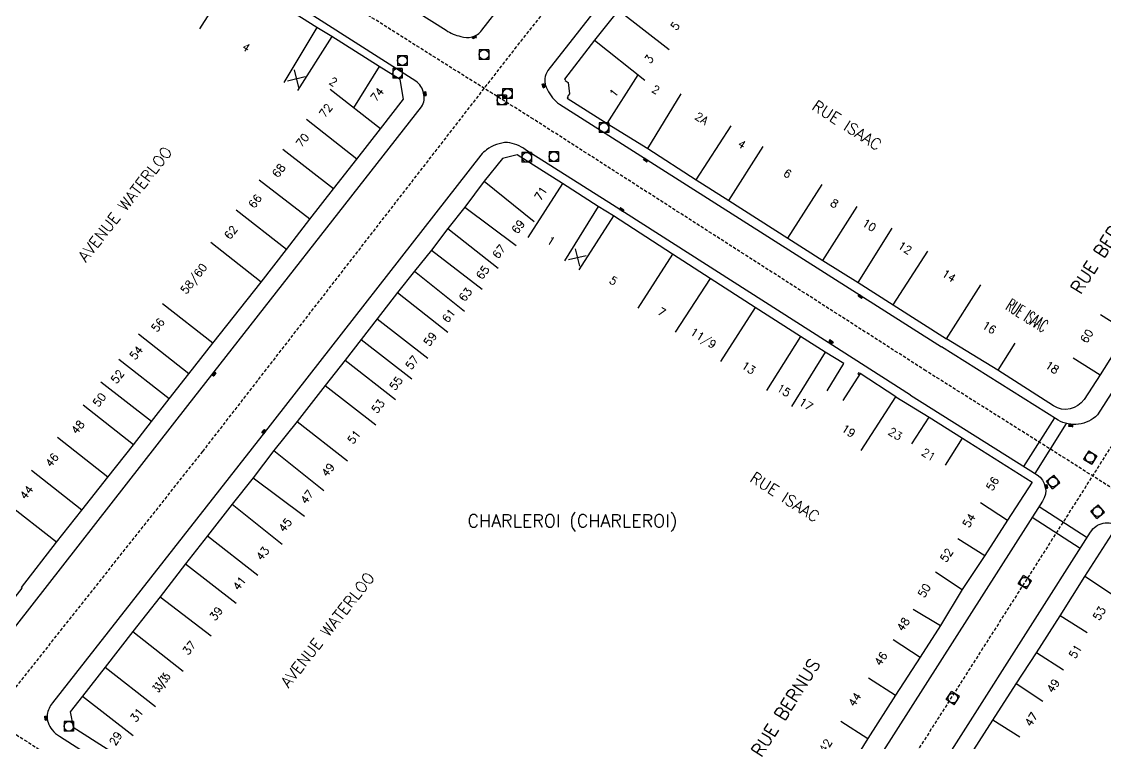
# Model space of a CAD drawing. Header units: millimetres. Extents: x 155000 to 156001, y 122000 to 123001.
# Drawn here: x 155646.4 to 155815.6, y 122702 to 122814.7 of the extents above; entities that cross this region are included whole.
import ezdxf
from ezdxf.enums import TextEntityAlignment as Align

# ---------------------------------------------------------------- set-up
doc = ezdxf.new("R2010")
doc.units = ezdxf.units.MM
doc.linetypes.add('DASHED', pattern=[0.75, 0.5, -0.25])
doc.layers.get('0').update_dxf_attribs({"linetype": 'CONTINUOUS'})
for name, color, linetype in [('W0001', 6, 'DASHED'), ('W0008', 7, 'CONTINUOUS'), ('W0100', 7, 'CONTINUOUS'), ('W0112', 1, 'DASHED'), ('W0334', 7, 'CONTINUOUS'), ('W0400', 7, 'CONTINUOUS'), ('W0420', 7, 'CONTINUOUS'), ('W0980', 7, 'CONTINUOUS'), ('W0989', 7, 'CONTINUOUS'), ('W0991', 7, 'CONTINUOUS'), ('W1102', 7, 'CONTINUOUS')]:
    doc.layers.add(name, color=color, linetype=linetype)
doc.styles.get("Standard").update_dxf_attribs({"font": 'romans.shx', "width": 0.85})

# ---------------------------------------------------------------- blocks, each defined once
blk = doc.blocks.new('T420')
for p, q in [((0.75, 0.75), (-0.75, 0.75)), ((-0.75, 0.75), (-0.75, -0.75)), ((0.75, 0.75), (0.75, -0.75)), ((0.75, -0.75), (-0.75, -0.75))]:
    blk.add_line(p, q)
blk.add_ellipse((0, 0), major_axis=(-0.53, 0.53), ratio=1, start_param=3.926991, end_param=10.210176)
blk = doc.blocks.new('T400')
for p, q in [((-0.15, 0.3), (0.15, 0.3)), ((-0.15, -0.25), (-0.15, 0.3)), ((-0.15, 0.15), (0.15, 0.15)), ((-0.15, 0), (0.15, 0)), ((0.15, 0.3), (0.15, -0.25)), ((-0.15, -0.15), (0.15, -0.15)), ((-0.15, -0.25), (-0.15, -0.3)), ((-0.15, -0.3), (0.15, -0.3)), ((0.15, -0.3), (0.15, -0.25))]:
    blk.add_line(p, q)
blk = doc.blocks.new('t991o')
at = {"color": 0, "linetype": 'Continuous'}
for p, q in [((-1, 1), (1, -1)), ((-1, -1), (1, 1))]:
    blk.add_line(p, q, dxfattribs=at)

msp = doc.modelspace()

# ---------------------------------------------------------------- linework, layer by layer
at = {"layer": 'W0001'}
for points in [[(155787.55, 122760.18), (155726.25, 122799.5), (155710.35, 122809.47), (155654.23, 122844.98), (155640.51, 122854.33), (155578.5, 122893.23), (155560.43, 122905.49)], [(155491.68, 122551.03), (155514.06, 122574.71), (155535.31, 122597.48), (155539.55, 122602.41), (155546.49, 122607.92), (155551.6, 122614.46), (155557.84, 122621.7), (155567.75, 122632.53), (155570.2, 122634.36), (155580.32, 122640.08), (155594.72, 122655.29), (155602.08, 122666.93), (155608.82, 122673.98), (155620.98, 122686.94), (155638.46, 122701.95), (155674.63, 122747.59), (155723.37, 122810.48), (155769.45, 122868.67), (155794.69, 122901.14)], [(155518.68, 122784.63), (155597.55, 122734.16), (155649.87, 122700.55), (155720.44, 122655.22)]]:
    msp.add_lwpolyline(points, dxfattribs=at)
at = {"layer": 'W0001', "flags": 128}
for points in [[(155839.14, 122783.95), (155818.44, 122751.49), (155809.5, 122737.4), (155780.01, 122691.09), (155749.93, 122643.95), (155743.21, 122633.36), (155715.08, 122588.94), (155684.67, 122540.96), (155669.02, 122516.36), (155651.47, 122488.65), (155633.07, 122459.69), (155610.63, 122424.32), (155599.82, 122407.28), (155592.53, 122395.96), (155558.45, 122342.52), (155525.95, 122291.26), (155518.19, 122279.34), (155496.47, 122245.48), (155488.97, 122233.57), (155469.98, 122204.01)], [(155854.24, 122717.89), (155820.89, 122739.13), (155806.55, 122748.22), (155787.55, 122760.18)]]:
    msp.add_lwpolyline(points, dxfattribs=at)
at = {"layer": 'W0008', "flags": 128}
for points in [[(155713.67, 122914.75, 0.1242), (155710.13, 122916.13, 0.1349), (155707.68, 122915.47, 0.095), (155705.96, 122913.98), (155677.61, 122878.51), (155657.83, 122853.8, 0.098), (155656.66, 122851.54, 0.1926), (155657.06, 122849.01, 0.0741), (155658.14, 122847.89), (155666.63, 122842.48), (155686.21, 122830.07), (155712.62, 122813.38, 0.0824), (155714.91, 122812.42, 0.1198), (155716.67, 122812.34, 0.1634), (155718.21, 122813.38), (155721.38, 122817.46), (155735.13, 122834.98), (155763.3, 122870.82, 0.2126), (155763.73, 122873.28, 0.1769), (155762.26, 122875.73), (155751.07, 122884.68), (155722.14, 122907.9)], [(155652.54, 122840.82, 0.1214), (155649.8, 122841.9, 0.1067), (155648.58, 122841.7, 0.0539), (155647.65, 122841.15), (155625.3, 122813.27), (155597.92, 122779.22), (155578.37, 122754.87, 0.2153), (155577.87, 122752.83, 0.1566), (155579.33, 122750.96), (155603.07, 122735.8), (155636.15, 122714.65, 0.1339), (155638.43, 122713.9, 0.0834), (155640.74, 122714.37), (155672.32, 122754.78), (155708.79, 122801.43, 0.2202), (155709.1, 122803.56, 0.1958), (155707.9, 122805.44), (155678.91, 122823.97), (155660.23, 122835.9)]]:
    msp.add_lwpolyline(points, format="xyb", close=True, dxfattribs=at)
for points in [[(155831.48, 122819.74), (155817.12, 122831.11), (155777.35, 122863.5, 0.1128), (155775.62, 122864.42, 0.1774), (155773.53, 122864.18, 0.1055), (155772.69, 122863.48), (155752.07, 122837.18), (155728.51, 122807.09, 0.0914), (155728.02, 122805.83, 0.1402), (155728.45, 122804.11, 0.1376), (155730.34, 122801.84), (155745.17, 122792.41), (155789.95, 122763.95)], [(155785.16, 122756.41), (155771.7, 122765), (155738.61, 122786.1), (155725.02, 122794.73, 0.124), (155722.21, 122795.86, 0.1638), (155718.95, 122794.69, 0.0746), (155718.06, 122793.9), (155683.88, 122750.03), (155651.16, 122708.3, 0.1111), (155650.32, 122706.51, 0.1952), (155651.13, 122704.1, 0.0826), (155652.25, 122703.11), (155691.5, 122677.99), (155722.41, 122658.24)]]:
    msp.add_lwpolyline(points, format="xyb", dxfattribs=at)
at = {"layer": 'W0008'}
for points in [[(155835.38, 122786.35), (155822.01, 122765.35), (155814.32, 122753.3, -0.342934), (155808.17, 122752.5), (155789.95, 122763.95)], [(155785.16, 122756.41), (155804.93, 122743.95, -0.408388), (155805.75, 122739.82), (155775.99, 122693.11), (155746.18, 122646.38, -0.428517), (155741.99, 122645.72), (155730, 122653.41), (155722.41, 122658.24)], [(155859.22, 122675.98), (155845.09, 122653.87), (155830.05, 122630.28), (155812.71, 122603.03, -0.427744), (155808.8, 122602.6), (155776.36, 122623.54), (155754.62, 122637.72, -0.384475), (155753.67, 122641.51), (155784.02, 122689.07), (155813.25, 122734.98, -0.443312), (155817.56, 122735.87), (155839.91, 122721.57), (155851.7, 122714.04)]]:
    msp.add_lwpolyline(points, format="xyb", dxfattribs=at)
at = {"layer": 'W0100', "flags": 128}
for points in [[(155641.48, 122719.94), (155646.45, 122726.24), (155646.32, 122726.36), (155651.82, 122733.44), (155655.76, 122738.44), (155659.8, 122743.59), (155663.8, 122748.64), (155666.62, 122752.28), (155669.39, 122755.81), (155672.46, 122759.71), (155676.21, 122764.5), (155683.73, 122774.03), (155687.71, 122779.13), (155691.37, 122783.9), (155695.05, 122788.63), (155698.7, 122793.26), (155702.39, 122798), (155705.99, 122802.61), (155705.45, 122805.68), (155702.18, 122807.72), (155694.77, 122812.43), (155692.42, 122813.82), (155679.47, 122822.03)], [(155739.54, 122816.52), (155735.82, 122811.85), (155731.09, 122805.76), (155731.27, 122805.62), (155731.22, 122805.54), (155731.66, 122805.21), (155731.87, 122803.47), (155731.57, 122803.02), (155731.65, 122802.95), (155731.55, 122802.76), (155737.75, 122798.82), (155744.13, 122794.92), (155751.68, 122790.04), (155756.75, 122786.79), (155765.98, 122780.89), (155771.46, 122777.43), (155776.95, 122774), (155782.42, 122770.48), (155790.74, 122765.2)], [(155772.11, 122757.05), (155774.74, 122761.31), (155771.82, 122763.11), (155767.98, 122765.54), (155760.88, 122770.08), (155753.83, 122774.62), (155747.98, 122778.4), (155738.78, 122784.38), (155736.38, 122785.86), (155730.81, 122789.44), (155723.74, 122793.91), (155721.42, 122793.34), (155718.58, 122789.81), (155715.56, 122785.77), (155712.9, 122782.42), (155710.32, 122779.06), (155707.68, 122775.75), (155705.05, 122772.42), (155701.85, 122768.31), (155699.35, 122765.07), (155696.86, 122761.88), (155693.75, 122757.89), (155689.36, 122752.28), (155685.74, 122747.74), (155682.52, 122743.49), (155679.21, 122739.35), (155675.35, 122734.4), (155671.95, 122730.02), (155668, 122724.88), (155663.72, 122719.47), (155659.38, 122713.9), (155655.86, 122709.36), (155653.92, 122706.94), (155654.4, 122704.54), (155665.59, 122697.41)], [(155782.85, 122756.14), (155777.27, 122759.75), (155774.56, 122755.54)]]:
    msp.add_lwpolyline(points, dxfattribs=at)
at = {"layer": 'W0100'}
msp.add_lwpolyline([(155832.79, 122788), (155827.94, 122780.41), (155822.69, 122772.14), (155819.03, 122766.33), (155814.74, 122759.55), (155812.25, 122755.72, -0.401725), (155807.44, 122754.7), (155798.75, 122760.27), (155790.74, 122765.2)], format="xyb", dxfattribs=at)
for points in [[(155782.85, 122756.14), (155788.05, 122752.97), (155793.26, 122749.67), (155804.11, 122742.79), (155800.26, 122736.88), (155796.72, 122731.33), (155793.21, 122726.02), (155789.84, 122720.38), (155786.62, 122715.48), (155782.79, 122709.51), (155778.47, 122702.77), (155773.73, 122695.12), (155767.23, 122685.05), (155763.42, 122679.03), (155760.33, 122674.02), (155756.93, 122668.94), (155753.72, 122663.89), (155750.51, 122658.8), (155747.35, 122653.7), (155743.44, 122647.58), (155735.47, 122652.85), (155731.69, 122655.35), (155734.31, 122659.42)], [(155794.55, 122700.24), (155798.01, 122705.63), (155801.62, 122711.31), (155804.81, 122716.11), (155808.48, 122721.94), (155812.33, 122728.04), (155816.59, 122734.63), (155821.04, 122731.83), (155825.79, 122728.86), (155830.14, 122726), (155834.9, 122723.03), (155839.8, 122719.91), (155845.32, 122716.28), (155850.93, 122712.73)]]:
    msp.add_lwpolyline(points, dxfattribs=at)
at = {"layer": 'W0112'}
msp.add_lwpolyline([(155777.27, 122759.75), (155777.02, 122759.9), (155776.89, 122759.68), (155777.13, 122759.54)], dxfattribs=at)
at = {"layer": 'W0334'}
for points in [[(155802.85, 122745.26), (155807.65, 122752.83)], [(155804.58, 122744.17), (155809.48, 122751.96)]]:
    msp.add_lwpolyline(points, dxfattribs=at)
at = {"layer": 'W0334', "flags": 128}
for points in [[(155805.22, 122738.98), (155812.72, 122734.14)], [(155811.64, 122732.44), (155804.12, 122737.26)]]:
    msp.add_lwpolyline(points, dxfattribs=at)
at = {"layer": 'W1102'}
for p, q in [((155679.47, 122822.03), (155674.12, 122813.59)), ((155739.54, 122816.52), (155747.43, 122810.37)), ((155692.42, 122813.82), (155687.31, 122805.23)), ((155694.77, 122812.43), (155689.41, 122803.98)), ((155735.82, 122811.85), (155743.64, 122805.62)), ((155702.18, 122807.72), (155698.16, 122801.29)), ((155737.75, 122798.82), (155742.6, 122806.45)), ((155702.39, 122798), (155694.5, 122804.14)), ((155744.13, 122794.92), (155749.34, 122803.46)), ((155698.7, 122793.26), (155690.85, 122799.46)), ((155751.68, 122790.04), (155757.11, 122798.44)), ((155756.75, 122786.79), (155762.15, 122795.21)), ((155695.05, 122788.63), (155687.15, 122794.77)), ((155691.37, 122783.9), (155683.44, 122789.98)), ((155718.58, 122789.81), (155726.38, 122783.54)), ((155730.81, 122789.44), (155725.41, 122781.03)), ((155765.98, 122780.89), (155771.36, 122789.32)), ((155687.71, 122779.13), (155679.84, 122785.29)), ((155715.56, 122785.77), (155723.57, 122779.78)), ((155736.38, 122785.86), (155731.12, 122777.36)), ((155771.46, 122777.43), (155776.8, 122785.88)), ((155738.78, 122784.38), (155733.34, 122775.99)), ((155712.9, 122782.42), (155720.74, 122776.21)), ((155776.95, 122774), (155782.25, 122782.48)), ((155683.73, 122774.03), (155675.88, 122780.22)), ((155710.32, 122779.06), (155718.24, 122772.96)), ((155747.98, 122778.4), (155742.55, 122770)), ((155782.42, 122770.48), (155787.83, 122778.9)), ((155707.68, 122775.75), (155715.5, 122769.52)), ((155753.83, 122774.62), (155748.41, 122766.22)), ((155790.74, 122765.2), (155796.1, 122773.64)), ((155705.05, 122772.42), (155712.9, 122766.22)), ((155676.21, 122764.5), (155668.33, 122770.67)), ((155760.88, 122770.08), (155755.49, 122761.66)), ((155701.85, 122768.31), (155709.75, 122762.17)), ((155814.8, 122769), (155819.03, 122766.33)), ((155672.46, 122759.71), (155664.6, 122765.9)), ((155699.35, 122765.07), (155707.26, 122758.95)), ((155767.98, 122765.54), (155762.63, 122757.09)), ((155771.82, 122763.11), (155766.57, 122754.59)), ((155801.44, 122764.49), (155798.75, 122760.27)), ((155669.39, 122755.81), (155661.51, 122761.98)), ((155696.86, 122761.88), (155704.75, 122755.73)), ((155810.51, 122762.23), (155814.74, 122759.55)), ((155666.62, 122752.28), (155658.72, 122758.41)), ((155693.75, 122757.89), (155701.63, 122751.74)), ((155663.8, 122748.64), (155655.95, 122754.84)), ((155777.43, 122747.74), (155782.85, 122756.14)), ((155785.36, 122748.76), (155788.05, 122752.97)), ((155689.36, 122752.28), (155697.23, 122746.12)), ((155659.8, 122743.59), (155651.93, 122749.76)), ((155790.58, 122745.45), (155793.26, 122749.67)), ((155685.74, 122747.74), (155693.56, 122741.51)), ((155655.76, 122738.44), (155647.91, 122744.64)), ((155682.52, 122743.49), (155690.5, 122737.46)), ((155651.82, 122733.44), (155643.92, 122739.57)), ((155679.21, 122739.35), (155687.02, 122733.1)), ((155796.07, 122739.61), (155800.26, 122736.88)), ((155675.35, 122734.4), (155683.23, 122728.25)), ((155792.5, 122734.01), (155796.72, 122731.33)), ((155671.95, 122730.02), (155679.84, 122723.89)), ((155789.04, 122728.78), (155793.21, 122726.02)), ((155816.53, 122725.32), (155812.33, 122728.04)), ((155668, 122724.88), (155675.93, 122718.79)), ((155785.55, 122722.94), (155789.84, 122720.38)), ((155812.71, 122719.28), (155808.48, 122721.94)), ((155663.72, 122719.47), (155671.57, 122713.27)), ((155782.44, 122718.22), (155786.62, 122715.48)), ((155809.03, 122713.44), (155804.81, 122716.11)), ((155659.38, 122713.9), (155667.26, 122707.74)), ((155778.58, 122712.21), (155782.79, 122709.51)), ((155805.78, 122708.54), (155801.62, 122711.31)), ((155655.86, 122709.36), (155663.77, 122703.24)), ((155774.26, 122705.46), (155778.47, 122702.77)), ((155802.22, 122702.95), (155798.01, 122705.63))]:
    msp.add_line(p, q, dxfattribs=at)

# ---------------------------------------------------------------- block references
at = {"layer": 'W0400'}
for p, rotation in [((155717.03, 122812.31), 111.0642247607985), ((155709.31, 122803.48), 12.70790107755924), ((155727.84, 122804.74), 15.78211533969607), ((155743.8, 122793.12), 57.3007118409896), ((155740.02, 122785.37), 236.8637968312712), ((155777.32, 122771.8), 57.28329733597566), ((155772.72, 122764.76), 238.0853660347879), ((155676.39, 122759.72), 322.0503911895243), ((155810.19, 122751.62), 85.16999306816882), ((155684.18, 122750.69), 140.7984927528718), ((155806.32, 122742.11), 11.03027295424361), ((155650.17, 122705.95), 4.202387529069505)]:
    msp.add_blockref('T400', p, dxfattribs=dict(at, rotation=rotation))
at = {"layer": 'W0420'}
for p in [(155718.55, 122809.59), (155705.8, 122808.66), (155705.04, 122806.66), (155722.2, 122803.48), (155721.33, 122802.49), (155737.26, 122798.18), (155725.22, 122793.55), (155729.45, 122793.66), (155653.72, 122704.66)]:
    msp.add_blockref('T420', p, dxfattribs=at)
for p, rotation in [((155813.19, 122746.65), 57.8504223028819), ((155807.4, 122742.83), 219.570054481467), ((155814.35, 122738.19), 219.570054481467), ((155803, 122727.16), 237.515629702053), ((155791.74, 122709.07), 237.515629702053)]:
    msp.add_blockref('T420', p, dxfattribs=dict(at, rotation=rotation))
at = {"layer": 'W0991'}
for p, rotation in [((155689.25, 122805.82), 329.2336280344274), ((155733.11, 122777.89), 328.2345204344071)]:
    msp.add_blockref('t991o', p, dxfattribs=dict(at, rotation=rotation))

# ---------------------------------------------------------------- texts
at = {"layer": 'W0980'}
msp.add_text('CHARLEROI (CHARLEROI)', height=2, dxfattribs=at).set_placement((155732.35, 122736.61), align=Align.MIDDLE)
at = {"layer": 'W0989'}
for s, height, rotation, p in [('RUE ISAAC', 1.75, 327.3226, (155775.22, 122798.55)), ('AVENUE WATERLOO', 1.75, 51.8341, (155662.5, 122786.25)), ('RUE BERNUS', 2, 57.4738, (155815.52, 122779.89)), ('RUE ISAAC', 1.75, 327.3226, (155765.54, 122740.47)), ('AVENUE WATERLOO', 1.75, 51.8341, (155694.12, 122719.75)), ('RUE BERNUS', 2, 57.6518, (155765.65, 122707.59))]:
    msp.add_text(s, height=height, rotation=rotation, dxfattribs=at).set_placement(p, align=Align.MIDDLE)
at = {"layer": 'W0989', "width": 0.5}
msp.add_text('RUE ISAAC', height=2, rotation=327.6859, dxfattribs=at).set_placement((155803.35, 122768.83), align=Align.MIDDLE)
at = {"layer": 'W0991'}
for s, rotation, p in [('5', 52.0344, (155748.39, 122814.05)), ('4', 327.6262, (155681.4, 122810.75)), ('3', 51.4178, (155744.32, 122808.89)), ('2', 327.6102, (155695.01, 122805.35)), ('74', 51.9997, (155701.86, 122803.36)), ('1', 52.1916, (155738.83, 122803.6)), ('2', 328.5676, (155745.37, 122804.12)), ('72', 52.1021, (155693.84, 122800.85)), ('2A', 327.1354, (155752.52, 122799.62)), ('70', 51.7368, (155690.2, 122796.21)), ('4', 327.3117, (155758.81, 122795.57)), ('68', 52.1621, (155686.5, 122791.48)), ('6', 327.4076, (155765.94, 122791)), ('71', 57.7351, (155727.43, 122787.9)), ('66', 52.5101, (155682.8, 122786.69)), ('8', 327.6842, (155773.26, 122786.34)), ('69', 53.1958, (155723.88, 122782.7)), ('10', 328.0569, (155778.7, 122782.93)), ('62', 51.9941, (155679.02, 122781.81)), ('67', 51.599, (155720.89, 122778.81)), ('1', 327.2803, (155729, 122780.5)), ('12', 327.269, (155784.28, 122779.39)), ('58/60', 51.6973, (155673.3, 122774.53)), ('65', 52.4248, (155718.35, 122775.55)), ('5', 326.9942, (155738.75, 122774.26)), ('14', 327.5733, (155791.14, 122775.02)), ('63', 51.4498, (155715.65, 122772.11)), ('7', 327.1395, (155746.29, 122769.37)), ('56', 51.9395, (155667.64, 122767.35)), ('61', 51.6899, (155713.03, 122768.81)), ('11/9', 327.1926, (155752.75, 122765.21)), ('16', 328.3973, (155797.43, 122766.95)), ('60', 57.6298, (155812.66, 122765.61)), ('59', 52.1363, (155710.16, 122765.15)), ('54', 51.8062, (155664.24, 122763.02)), ('57', 52.2511, (155707.32, 122761.49)), ('13', 327.4054, (155759.85, 122760.65)), ('18', 327.0711, (155807.25, 122760.72)), ('52', 51.934, (155661.31, 122759.29)), ('55', 52.0746, (155704.81, 122758.25)), ('15', 327.6366, (155765.35, 122757.14)), ('50', 52.18, (155658.49, 122755.67)), ('53', 52.0174, (155702, 122754.66)), ('17', 328.349, (155768.82, 122754.97)), ('48', 51.6642, (155655.13, 122751.39)), ('19', 327.1811, (155775.45, 122750.8)), ('23', 328.6119, (155782.76, 122750.34)), ('51', 51.9584, (155698.25, 122749.85)), ('21', 327.6554, (155787.97, 122747.1)), ('46', 51.8948, (155651.09, 122746.26)), ('49', 51.4529, (155694.19, 122744.71)), ('56', 57.6325, (155797.94, 122742.56)), ('44', 51.7012, (155647.12, 122741.21)), ('47', 52.8838, (155690.91, 122740.49)), ('54', 57.485, (155794.28, 122736.81)), ('45', 51.3545, (155687.51, 122736.11)), ('43', 52.0261, (155683.98, 122731.65)), ('52', 56.5149, (155790.77, 122731.4)), ('41', 52.1632, (155680.36, 122727)), ('50', 59.1004, (155787.29, 122725.86)), ('39', 52.4814, (155676.71, 122722.27)), ('53', 57.7654, (155814.62, 122722.3)), ('48', 56.6767, (155783.99, 122720.58)), ('37', 51.6953, (155672.53, 122716.9)), ('46', 57.3029, (155780.51, 122715.21)), ('51', 57.7569, (155810.87, 122716.36)), ('49', 56.4569, (155807.41, 122710.99)), ('44', 57.3581, (155776.42, 122708.84)), ('31', 52.2105, (155664.34, 122706.42)), ('47', 57.5269, (155804, 122705.74)), ('29', 57.4863, (155661.02, 122702.75)), ('42', 58.1717, (155771.87, 122701.61))]:
    msp.add_text(s, height=1.25, rotation=rotation, dxfattribs=at).set_placement(p, align=Align.MIDDLE)
at = {"layer": 'W0991', "width": 0.5}
msp.add_text('33/35', height=1.25, rotation=52.03, dxfattribs=at).set_placement((155668.25, 122711.45), align=Align.MIDDLE)

doc.saveas('drawing.dxf')
